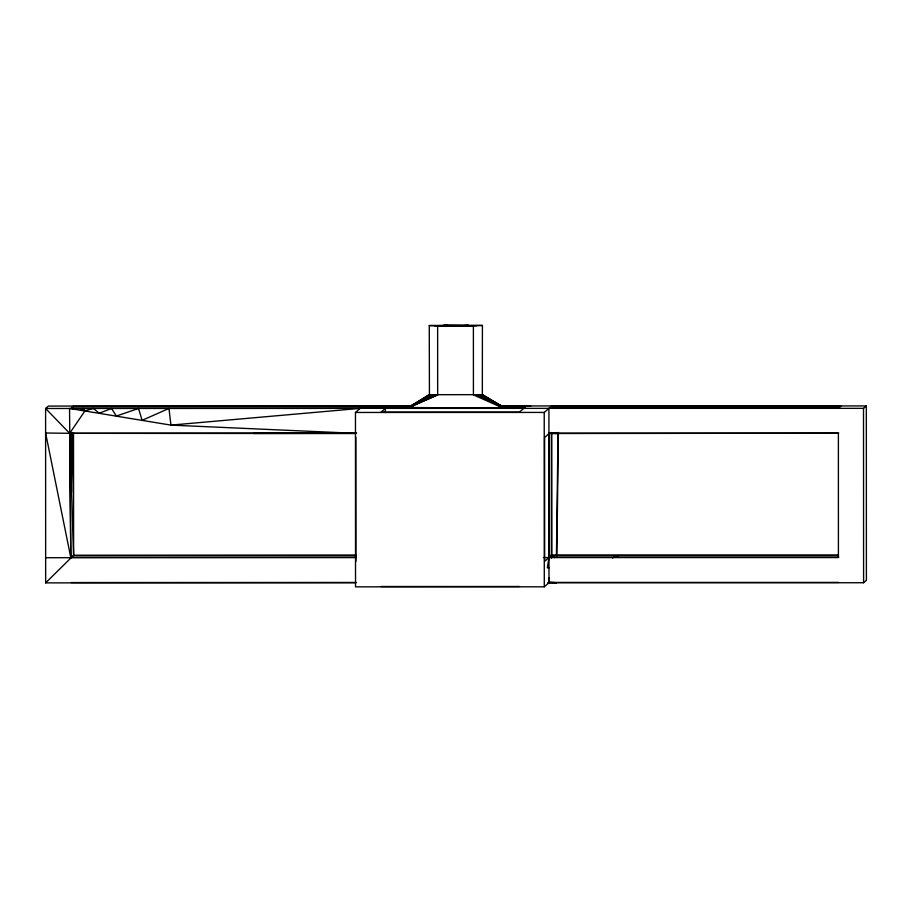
<?xml version="1.0" encoding="UTF-8"?>
<svg xmlns="http://www.w3.org/2000/svg" width="912" height="912" viewBox="0 0 912 912"><rect width="100%" height="100%" fill="white"/><g stroke="black" fill="none" stroke-linecap="round" stroke-linejoin="round"><path stroke-width="1.37" d="M355.919 433.36L170.932 425.117L69.551 408.473L70.817 557.711L45.611 433.006L71.102 433.325L72.048 432.527L71.569 492.092L73.507 432.653L73.621 555.294L45.657 582.882L355.976 582.768M556.445 556.16L558.019 433.508L555.511 432.55M556.822 555.796L558.406 432.448M70.076 445.991L71.102 433.325L356.387 432.926M72.048 432.527L70.486 458.656L71.455 433.029L70.327 441.123M838.39 555.146L551.806 555.146L548.99 557.563L547.337 567.845L548.99 567.845L549.001 582.734L544.293 586.815L355.532 586.849L355.463 412.463L362.987 405.965L369.599 405.931M396.891 407.938L502.193 408.063L504.222 406.319L526.201 406.25L524.138 408.029L71.09 408.166L73.165 406.387L413.204 406.273M356.307 433.234L253.935 433.063M70.817 557.711L69.665 433.325L84.976 410.845L93.4 408.473L99.226 413.216L111.583 408.473L360.172 408.382L170.932 425.117L168.971 408.451L142.112 420.329L138.521 408.462L116.337 416.054L111.583 408.473L45.6 408.496L45.657 582.882M407.721 408.086L415.826 404.062M523.762 408.348L519.43 412.099L381.011 412.133L387.782 406.285L409.477 406.615L387.452 406.592M548.933 433.508L838.766 433.189L549.309 433.189L544.601 437.589L544.658 561.325L548.99 557.563M355.463 412.463L544.225 412.429L548.921 408.348L548.99 567.845M548.99 577.877L549.001 582.734L863.596 582.734L866.4 580.317L866.332 405.931L499.742 405.943M385.343 412.566L385.343 408.371L863.516 408.348L866.332 405.931M462.384 407.903L465.519 407.903L386.608 407.39L408.907 407.197L429.427 394.577L429.267 325.573L482.414 325.47L482.334 394.668L429.301 394.679L408.622 407.436L360.548 408.063L409.1 407.06L414.242 404.939M482.414 325.47L429.267 325.573M480.419 394.771L503.093 407.425L516.249 407.379L502.888 407.584L480.419 394.771L502.535 407.812L524.138 408.029M478.036 408.006L524.446 407.812L501.418 406.33M80.427 410.149L83.231 408.473L84.976 410.845M476.782 325.755L437.635 325.801L437.669 394.907L408.245 407.71L431 394.771L408.622 407.436M408.907 407.197L424.262 398.498M426.622 397.165L428.879 395.876M408.245 407.71L434.386 394.85M409.1 407.06L417.719 402.842M463.855 407.892L465.542 407.903L460.891 407.926L519.316 407.539L503.093 407.425L482.334 394.668M385.719 408.052L408.063 407.824L437.669 394.907M612.26 557.927L618.838 555.476M503.093 407.425L526.201 406.25L503.572 407.003L498.397 404.894M344.736 433.063L339.287 433.268L356.307 432.983M442.434 325.63L447.302 325.538M504.325 407.584L502.888 407.584L510.036 407.482M506.764 406.661L503.948 406.729L496.094 403.628M465.918 325.516L468.563 325.402L443.608 325.402L473.385 325.801L473.419 394.896L502.535 407.812L476.816 394.85M434.351 325.755L447.815 325.55M253.696 433.462L338.477 433.28M444.201 325.573L446.002 325.561M337.144 433.132L356.603 432.949M478.287 407.835L449.297 407.926L460.982 407.892M502.945 407.55L508.543 407.573M503.002 407.504L519.316 407.539M493.597 402.203L503.572 407.003L487.966 398.43L503.378 407.185L512.156 407.162M412.167 405.954L48.416 406.079L45.6 408.496L69.665 433.325L73.621 555.294L355.954 555.191M500.779 406.262L526.201 406.25M408.063 407.824L386.038 407.824L408.439 407.584M73.245 555.613L355.577 555.511M548.625 555.476L838.025 555.476M71.17 557.38L356.353 557.278M838.801 557.243L549.366 557.243L549.309 433.189M45.657 557.711L355.988 557.608M543.404 557.563L838.413 557.563L838.39 433.508M71.204 582.551L356.364 582.449M549.377 582.415L838.801 582.415M381.079 586.519L519.475 586.496M69.665 433.325L355.919 433.542M361.904 406.889L387.076 406.98M362.987 405.965L394.771 406.25L388.159 405.954M369.976 405.931L399 406.307M551.03 433.417L558.019 433.508L551.179 432.983M547.713 582.631L556.48 582.734M467.24 407.892L468.289 407.915M464.014 325.538L473.385 325.801M526.577 405.931L530.716 406.25M550.495 582.278L556.103 582.734M483.166 395.797L485.56 397.119L483.143 395.819M482.459 394.577L503.378 407.185M551.372 432.824L551.429 555.476L554.69 557.688M863.516 408.348L863.596 582.734M551.749 432.505L551.806 555.146M551.429 555.476L551.429 558.133M544.225 412.429L544.293 586.815M355.851 437.304L355.897 561.359M73.165 406.387L73.165 409.192M551.361 406.25L549.298 408.017L838.766 408.017L840.841 406.25L551.361 406.25"/></g></svg>
